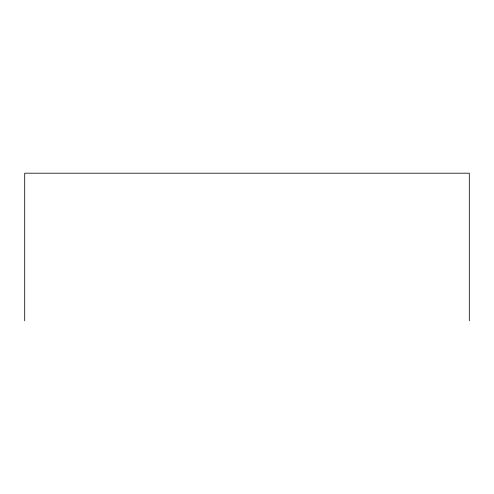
<?xml version="1.0" encoding="UTF-8"?>
<svg xmlns="http://www.w3.org/2000/svg" width="494" height="494" viewBox="0 0 494 494"><rect width="100%" height="100%" fill="white"/><g stroke="black" fill="none" stroke-linecap="round" stroke-linejoin="round"><path stroke-width="0.74" d="M469.3 320.804L469.3 173.196L24.7 173.196L24.7 320.804"/></g></svg>
